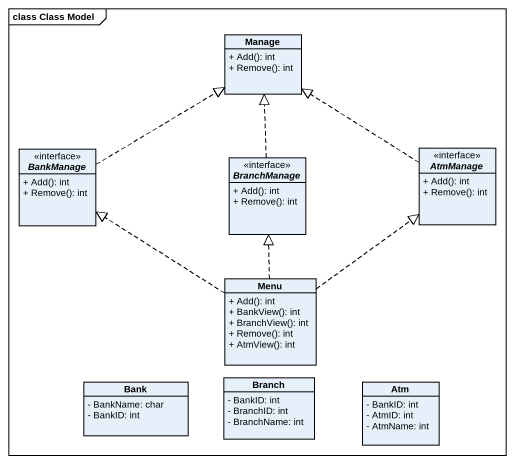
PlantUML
@startuml
mainframe class Class Model
hide circle
hide empty members
skinparam classAttributeIconSize 0
class Manage {
  + Add(): int
  + Remove(): int
}
interface BankManage {
  + Add(): int
  + Remove(): int
}
interface BranchManage {
  + Add(): int
  + Remove(): int
}
interface AtmManage {
  + Add(): int
  + Remove(): int
}
class Menu {
  + Add(): int
  + BankView(): int
  + BranchView(): int
  + Remove(): int
  + AtmView(): int
}
class Bank {
  - BankName: char
  - BankID: int
}
class Branch {
  - BankID: int
  - BranchID: int
  - BranchName: int
}
class Atm {
  - BankID: int
  - AtmID: int
  - AtmName: int
}
BankManage .right.|> Manage
BranchManage .up.|> Manage
AtmManage .up.|> Manage
Menu .up.|> BankManage
Menu .up.|> BranchManage
Menu .up.|> AtmManage
@enduml
